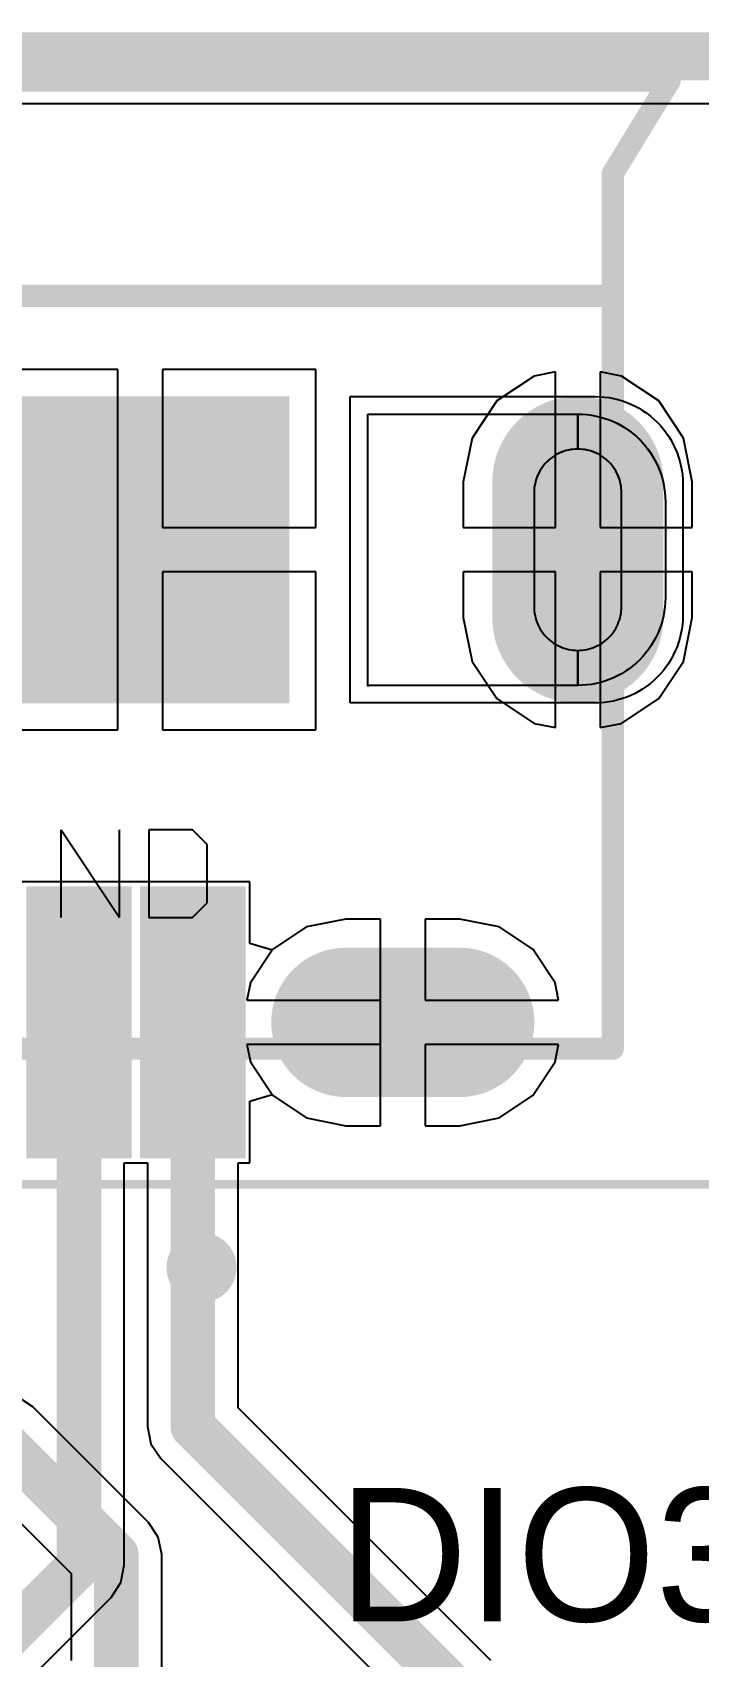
# Model space of a CAD drawing. Header units: millimetres. Extents: x 3.76 to 6.92, y 1.08 to 2.74.
# Drawn here: x 5.9041 to 6.0539, y 2.3751 to 2.7403 of the extents above; entities that cross this region are included whole.
import ezdxf

# ---------------------------------------------------------------- set-up
doc = ezdxf.new("R2010")
doc.units = ezdxf.units.MM
doc.header["$MEASUREMENT"] = 0
for name, color, linetype in [('BottomLayer', 5, 'Continuous'), ('BottomSolder', 6, 'Continuous'), ('KeepOutLayer', 6, 'Continuous'), ('Mechanical13', 56, 'Continuous'), ('Mechanical15', 56, 'Continuous'), ('MultiLayer', 9, 'Continuous'), ('PadHoleLayer', 156, 'Continuous'), ('TopLayer', 1, 'Continuous'), ('TopOverlay', 2, 'Continuous'), ('TopPaste', 8, 'Continuous'), ('TopSolder', 216, 'Continuous')]:
    doc.layers.add(name, color=color, linetype=linetype)

# ---------------------------------------------------------------- blocks, each defined once
blk = doc.blocks.new('AMPHENOL_10118194_0001LF_2')
at = {"layer": 'BottomLayer'}
for points, const_width in [([(-0.08563, 0.1063), (-0.11122, 0.1063)], 0.02559), ([(-0.1378, 0.01526), (-0.1378, -0.01526)], 0.03051)]:
    blk.add_lwpolyline(points, dxfattribs=dict(at, const_width=const_width))
for points, const_width in [([(-0.11762, 0.1063, 1), (-0.10482, 0.1063, 1)], 0.0128), ([(-0.09203, 0.1063, 1), (-0.07923, 0.1063, 1)], 0.0128), ([(-0.14542, 0.01526, 1), (-0.13017, 0.01526, 1)], 0.01526), ([(-0.14542, -0.01526, 1), (-0.13017, -0.01526, 1)], 0.01526)]:
    blk.add_lwpolyline(points, format="xyb", close=True, dxfattribs=dict(at, const_width=const_width))
at = {"layer": 'BottomSolder'}
for points, const_width in [([(-0.08563, 0.1063), (-0.11122, 0.1063)], 0.03359), ([(-0.1378, 0.01526), (-0.1378, -0.01526)], 0.03851)]:
    blk.add_lwpolyline(points, dxfattribs=dict(at, const_width=const_width))
for points, const_width in [([(-0.11962, 0.1063, 1), (-0.10282, 0.1063, 1)], 0.0168), ([(-0.09403, 0.1063, 1), (-0.07723, 0.1063, 1)], 0.0168), ([(-0.14742, 0.01526, 1), (-0.12817, 0.01526, 1)], 0.01926), ([(-0.14742, -0.01526, 1), (-0.12817, -0.01526, 1)], 0.01926)]:
    blk.add_lwpolyline(points, format="xyb", close=True, dxfattribs=dict(at, const_width=const_width))
at = {"layer": 'Mechanical13'}
for p, q in [((-0.05114, 0.08268), (-0.05442, 0.0794)), ((-0.0413, 0.08268), (-0.05114, 0.08268)), ((-0.0413, 0.063), (-0.0413, 0.08268)), ((-0.02162, 0.063), (-0.03474, 0.08268)), ((-0.03474, 0.08268), (-0.03474, 0.063)), ((-0.02162, 0.08268), (-0.02162, 0.063)), ((-0.05442, 0.0794), (-0.05442, 0.06628)), ((-0.05442, 0.06628), (-0.05114, 0.063)), ((-0.05114, 0.063), (-0.0413, 0.063))]:
    blk.add_line(p, q, dxfattribs=at)
for points, const_width in [([(-0.04921, 0.16142, 1), (-0.05709, 0.16142, 1)], 0.00787), ([(-0.05906, 0.16142, 1), (-0.05512, 0.16142, 1)], 0.00394), ([(-0.05118, 0.16142, 1), (-0.04724, 0.16142, 1)], 0.00394), ([(-0.14692, 0.1122, 1), (-0.14442, 0.1122, 1)], 0.0025), ([(-0.14692, 0.1122, 1), (-0.14442, 0.1122, 1)], 0.0025), ([(-0.14692, -0.05709, 1), (-0.14442, -0.05709, 1)], 0.0025), ([(-0.14692, -0.05709, 1), (-0.14442, -0.05709, 1)], 0.0025), ([(-0.14692, -0.05709, 1), (-0.14442, -0.05709, 1)], 0.0025), ([(-0.14692, -0.08465, 1), (-0.14442, -0.08465, 1)], 0.0025), ([(-0.14692, -0.08465, 1), (-0.14442, -0.08465, 1)], 0.0025), ([(-0.15971, -0.10551, 1), (-0.15721, -0.10551, 1)], 0.0025), ([(-0.15971, -0.10551, 1), (-0.15721, -0.10551, 1)], 0.0025)]:
    blk.add_lwpolyline(points, format="xyb", close=True, dxfattribs=dict(at, const_width=const_width))
at = {"layer": 'Mechanical13', "const_width": 0.005}
for points in [[(0.14567, 0.1122), (-0.14567, 0.1122)], [(-0.14567, 0.1122), (-0.14567, -0.05709)], [(-0.14567, -0.05709), (-0.14567, -0.08465)], [(0.14567, -0.05709), (-0.14567, -0.05709)], [(-0.14567, -0.08465), (-0.15846, -0.10551)], [(0.15846, -0.10551), (-0.15846, -0.10551)]]:
    blk.add_lwpolyline(points, dxfattribs=at)
at = {"layer": 'Mechanical15', "const_width": 0.00197}
for points in [[(0.16732, 0.14272), (-0.16732, 0.14272)], [(0.18602, -0.11535), (-0.18602, -0.11535)]]:
    blk.add_lwpolyline(points, dxfattribs=at)
at = {"layer": 'MultiLayer'}
for points, const_width in [([(-0.08563, 0.1063), (-0.11122, 0.1063)], 0.02559), ([(-0.1378, 0.01526), (-0.1378, -0.01526)], 0.03051)]:
    blk.add_lwpolyline(points, dxfattribs=dict(at, const_width=const_width))
for points, const_width in [([(-0.11762, 0.1063, 1), (-0.10482, 0.1063, 1)], 0.0128), ([(-0.09203, 0.1063, 1), (-0.07923, 0.1063, 1)], 0.0128), ([(-0.14542, 0.01526, 1), (-0.13017, 0.01526, 1)], 0.01526), ([(-0.14542, -0.01526, 1), (-0.13017, -0.01526, 1)], 0.01526)]:
    blk.add_lwpolyline(points, format="xyb", close=True, dxfattribs=dict(at, const_width=const_width))
at = {"layer": 'PadHoleLayer'}
for points, const_width in [([(-0.09523, 0.09818), (-0.10162, 0.09818, -1), (-0.10162, 0.11442), (-0.09523, 0.11442, -1)], 0.00541), ([(-0.13041, 0.01033), (-0.13041, -0.01033, -1), (-0.14518, -0.01033), (-0.14518, 0.01033, -1)], 0.00492)]:
    blk.add_lwpolyline(points, format="xyb", close=True, dxfattribs=dict(at, const_width=const_width))
at = {"layer": 'TopLayer'}
for p, q in [((-0.14485, 0.0292), (-0.14388, 0.02955)), ((-0.14388, 0.02955), (-0.14289, 0.02984)), ((-0.14289, 0.02984), (-0.14189, 0.03008)), ((-0.14189, 0.03008), (-0.14087, 0.03027)), ((-0.14087, 0.03027), (-0.13985, 0.0304)), ((-0.13985, 0.0304), (-0.13883, 0.03048)), ((-0.13883, 0.03048), (-0.1378, 0.03051)), ((-0.1378, 0.03051), (-0.09075, 0.03051)), ((-0.09075, 0.03051), (-0.09075, 0.03071)), ((-0.09075, 0.03071), (-0.09055, 0.03071)), ((-0.09055, 0.03071), (-0.09055, -0.03051)), ((-0.15097, 0.02546), (-0.15018, 0.02612)), ((-0.15018, 0.02612), (-0.14937, 0.02675)), ((-0.14937, 0.02675), (-0.14852, 0.02734)), ((-0.14852, 0.02734), (-0.14764, 0.02787)), ((-0.14764, 0.02787), (-0.14673, 0.02837)), ((-0.14673, 0.02837), (-0.1458, 0.02881)), ((-0.1458, 0.02881), (-0.14485, 0.0292)), ((-0.1543, 0.02155), (-0.15372, 0.0224)), ((-0.15372, 0.0224), (-0.15309, 0.02321)), ((-0.15309, 0.02321), (-0.15242, 0.024)), ((-0.15242, 0.024), (-0.15171, 0.02475)), ((-0.15171, 0.02475), (-0.15097, 0.02546)), ((-0.14132, 0.02198), (-0.1418, 0.02179)), ((-0.14084, 0.02216), (-0.14132, 0.02198)), ((-0.14034, 0.0223), (-0.14084, 0.02216)), ((-0.13984, 0.02242), (-0.14034, 0.0223)), ((-0.13933, 0.02252), (-0.13984, 0.02242)), ((-0.13882, 0.02258), (-0.13933, 0.02252)), ((-0.13831, 0.02262), (-0.13882, 0.02258)), ((-0.1378, 0.02264), (-0.13831, 0.02262)), ((-0.13728, 0.02262), (-0.1378, 0.02264)), ((-0.13677, 0.02258), (-0.13728, 0.02262)), ((-0.13626, 0.02252), (-0.13677, 0.02258)), ((-0.13575, 0.02242), (-0.13626, 0.02252)), ((-0.13525, 0.0223), (-0.13575, 0.02242)), ((-0.13475, 0.02216), (-0.13525, 0.0223)), ((-0.13427, 0.02198), (-0.13475, 0.02216)), ((-0.13379, 0.02179), (-0.13427, 0.02198)), ((-0.15617, 0.01788), (-0.15578, 0.01883)), ((-0.15578, 0.01883), (-0.15533, 0.01976)), ((-0.15533, 0.01976), (-0.15484, 0.02067)), ((-0.15484, 0.02067), (-0.1543, 0.02155)), ((-0.14576, 0.01858), (-0.14605, 0.01816)), ((-0.14544, 0.01899), (-0.14576, 0.01858)), ((-0.14511, 0.01938), (-0.14544, 0.01899)), ((-0.14475, 0.01976), (-0.14511, 0.01938)), ((-0.14438, 0.02011), (-0.14475, 0.01976)), ((-0.14399, 0.02044), (-0.14438, 0.02011)), ((-0.14358, 0.02076), (-0.14399, 0.02044)), ((-0.14316, 0.02105), (-0.14358, 0.02076)), ((-0.14272, 0.02132), (-0.14316, 0.02105)), ((-0.14226, 0.02157), (-0.14272, 0.02132)), ((-0.1418, 0.02179), (-0.14226, 0.02157)), ((-0.13333, 0.02157), (-0.13379, 0.02179)), ((-0.13287, 0.02132), (-0.13333, 0.02157)), ((-0.13243, 0.02105), (-0.13287, 0.02132)), ((-0.13201, 0.02076), (-0.13243, 0.02105)), ((-0.1316, 0.02044), (-0.13201, 0.02076)), ((-0.13121, 0.02011), (-0.1316, 0.02044)), ((-0.13084, 0.01976), (-0.13121, 0.02011)), ((-0.13048, 0.01938), (-0.13084, 0.01976)), ((-0.13015, 0.01899), (-0.13048, 0.01938)), ((-0.12983, 0.01858), (-0.13015, 0.01899)), ((-0.12954, 0.01816), (-0.12983, 0.01858)), ((-0.15724, 0.01391), (-0.15705, 0.01492)), ((-0.15705, 0.01492), (-0.15681, 0.01592)), ((-0.15681, 0.01592), (-0.15652, 0.01691)), ((-0.15652, 0.01691), (-0.15617, 0.01788)), ((-0.14742, 0.01484), (-0.14752, 0.01434)), ((-0.1473, 0.01534), (-0.14742, 0.01484)), ((-0.14716, 0.01584), (-0.1473, 0.01534)), ((-0.14698, 0.01632), (-0.14716, 0.01584)), ((-0.14679, 0.0168), (-0.14698, 0.01632)), ((-0.14657, 0.01726), (-0.14679, 0.0168)), ((-0.14632, 0.01772), (-0.14657, 0.01726)), ((-0.14605, 0.01816), (-0.14632, 0.01772)), ((-0.12927, 0.01772), (-0.12954, 0.01816)), ((-0.12903, 0.01726), (-0.12927, 0.01772)), ((-0.1288, 0.0168), (-0.12903, 0.01726)), ((-0.12861, 0.01632), (-0.1288, 0.0168)), ((-0.12843, 0.01584), (-0.12861, 0.01632)), ((-0.12829, 0.01534), (-0.12843, 0.01584)), ((-0.12817, 0.01484), (-0.12829, 0.01534)), ((-0.12807, 0.01434), (-0.12817, 0.01484)), ((-0.15748, 0.01083), (-0.15745, 0.01186)), ((-0.15745, 0.01186), (-0.15737, 0.01288)), ((-0.15737, 0.01288), (-0.15724, 0.01391)), ((-0.14762, 0.01331), (-0.14764, 0.0128)), ((-0.14764, 0.0128), (-0.14764, -0.0128)), ((-0.14758, 0.01382), (-0.14762, 0.01331)), ((-0.14752, 0.01434), (-0.14758, 0.01382)), ((-0.12801, 0.01382), (-0.12807, 0.01434)), ((-0.12797, 0.01331), (-0.12801, 0.01382)), ((-0.12795, 0.0128), (-0.12797, 0.01331)), ((-0.12795, 0.0124), (-0.12795, 0.0128)), ((-0.12795, -0.0124), (-0.12795, 0.0124)), ((-0.15748, -0.01083), (-0.15748, 0.01083)), ((-0.15745, -0.0119), (-0.15748, -0.01083)), ((-0.15737, -0.01293), (-0.15745, -0.0119)), ((-0.15724, -0.01395), (-0.15737, -0.01293)), ((-0.15705, -0.01496), (-0.15724, -0.01395)), ((-0.14764, -0.0128), (-0.14762, -0.01336)), ((-0.14762, -0.01336), (-0.14758, -0.01387)), ((-0.14758, -0.01387), (-0.14752, -0.01438)), ((-0.14752, -0.01438), (-0.14742, -0.01488)), ((-0.12817, -0.01488), (-0.12807, -0.01438)), ((-0.12807, -0.01438), (-0.12801, -0.01387)), ((-0.12801, -0.01387), (-0.12797, -0.01336)), ((-0.12797, -0.01336), (-0.12795, -0.0128)), ((-0.12795, -0.0128), (-0.12795, -0.0124)), ((-0.15681, -0.01596), (-0.15705, -0.01496)), ((-0.15652, -0.01694), (-0.15681, -0.01596)), ((-0.15618, -0.01791), (-0.15652, -0.01694)), ((-0.15578, -0.01886), (-0.15618, -0.01791)), ((-0.14742, -0.01488), (-0.1473, -0.01538)), ((-0.1473, -0.01538), (-0.14716, -0.01587)), ((-0.14716, -0.01587), (-0.14699, -0.01635)), ((-0.14699, -0.01635), (-0.14679, -0.01683)), ((-0.14679, -0.01683), (-0.14657, -0.01729)), ((-0.14657, -0.01729), (-0.14633, -0.01774)), ((-0.14633, -0.01774), (-0.14606, -0.01818)), ((-0.14606, -0.01818), (-0.14577, -0.0186)), ((-0.12982, -0.0186), (-0.12953, -0.01818)), ((-0.12953, -0.01818), (-0.12926, -0.01774)), ((-0.12926, -0.01774), (-0.12902, -0.01729)), ((-0.12902, -0.01729), (-0.1288, -0.01683)), ((-0.1288, -0.01683), (-0.1286, -0.01635)), ((-0.1286, -0.01635), (-0.12843, -0.01587)), ((-0.12843, -0.01587), (-0.12829, -0.01538)), ((-0.12829, -0.01538), (-0.12817, -0.01488)), ((-0.15534, -0.01979), (-0.15578, -0.01886)), ((-0.15485, -0.02069), (-0.15534, -0.01979)), ((-0.15431, -0.02157), (-0.15485, -0.02069)), ((-0.15373, -0.02242), (-0.15431, -0.02157)), ((-0.14577, -0.0186), (-0.14546, -0.01901)), ((-0.14546, -0.01901), (-0.14512, -0.0194)), ((-0.14512, -0.0194), (-0.14477, -0.01977)), ((-0.14477, -0.01977), (-0.1444, -0.02012)), ((-0.1444, -0.02012), (-0.14401, -0.02046)), ((-0.14401, -0.02046), (-0.1436, -0.02077)), ((-0.1436, -0.02077), (-0.14318, -0.02106)), ((-0.14318, -0.02106), (-0.14274, -0.02133)), ((-0.14274, -0.02133), (-0.14229, -0.02157)), ((-0.14229, -0.02157), (-0.14183, -0.02179)), ((-0.14183, -0.02179), (-0.14135, -0.02199)), ((-0.13424, -0.02199), (-0.13376, -0.02179)), ((-0.13376, -0.02179), (-0.1333, -0.02157)), ((-0.1333, -0.02157), (-0.13285, -0.02133)), ((-0.13285, -0.02133), (-0.13241, -0.02106)), ((-0.13241, -0.02106), (-0.13199, -0.02077)), ((-0.13199, -0.02077), (-0.13158, -0.02046)), ((-0.13158, -0.02046), (-0.13119, -0.02012)), ((-0.13119, -0.02012), (-0.13082, -0.01977)), ((-0.13082, -0.01977), (-0.13047, -0.0194)), ((-0.13047, -0.0194), (-0.13014, -0.01901)), ((-0.13014, -0.01901), (-0.12982, -0.0186)), ((-0.1531, -0.02323), (-0.15373, -0.02242)), ((-0.15244, -0.02402), (-0.1531, -0.02323)), ((-0.15173, -0.02476), (-0.15244, -0.02402)), ((-0.15098, -0.02547), (-0.15173, -0.02476)), ((-0.1502, -0.02614), (-0.15098, -0.02547)), ((-0.14135, -0.02199), (-0.14087, -0.02216)), ((-0.14087, -0.02216), (-0.14038, -0.0223)), ((-0.14038, -0.0223), (-0.13988, -0.02242)), ((-0.13988, -0.02242), (-0.13938, -0.02252)), ((-0.13938, -0.02252), (-0.13887, -0.02258)), ((-0.13887, -0.02258), (-0.13836, -0.02262)), ((-0.13836, -0.02262), (-0.13789, -0.02264)), ((-0.13789, -0.02264), (-0.13789, -0.03051)), ((-0.1377, -0.02264), (-0.13723, -0.02262)), ((-0.1377, -0.03051), (-0.1377, -0.02264)), ((-0.13723, -0.02262), (-0.13672, -0.02258)), ((-0.13672, -0.02258), (-0.13621, -0.02252)), ((-0.13621, -0.02252), (-0.13571, -0.02242)), ((-0.13571, -0.02242), (-0.13521, -0.0223)), ((-0.13521, -0.0223), (-0.13472, -0.02216)), ((-0.13472, -0.02216), (-0.13424, -0.02199)), ((-0.14939, -0.02676), (-0.1502, -0.02614)), ((-0.14854, -0.02734), (-0.14939, -0.02676)), ((-0.14766, -0.02788), (-0.14854, -0.02734)), ((-0.14676, -0.02837), (-0.14766, -0.02788)), ((-0.14583, -0.02881), (-0.14676, -0.02837)), ((-0.14488, -0.02921), (-0.14583, -0.02881)), ((-0.14391, -0.02955), (-0.14488, -0.02921)), ((-0.14293, -0.02984), (-0.14391, -0.02955)), ((-0.14193, -0.03008), (-0.14293, -0.02984)), ((-0.14092, -0.03027), (-0.14193, -0.03008)), ((-0.1399, -0.0304), (-0.14092, -0.03027)), ((-0.13887, -0.03049), (-0.1399, -0.0304)), ((-0.13789, -0.03051), (-0.13887, -0.03049)), ((-0.09055, -0.03051), (-0.1377, -0.03051))]:
    blk.add_line(p, q, dxfattribs=at)
for points, const_width in [([(-0.08563, 0.1063), (-0.11122, 0.1063)], 0.02559), ([(-0.1378, 0.01526), (-0.1378, -0.01526)], 0.03051)]:
    blk.add_lwpolyline(points, dxfattribs=dict(at, const_width=const_width))
for points, const_width in [([(-0.11762, 0.1063, 1), (-0.10482, 0.1063, 1)], 0.0128), ([(-0.09203, 0.1063, 1), (-0.07923, 0.1063, 1)], 0.0128), ([(-0.14542, 0.01526, 1), (-0.13017, 0.01526, 1)], 0.01526), ([(-0.14542, -0.01526, 1), (-0.13017, -0.01526, 1)], 0.01526)]:
    blk.add_lwpolyline(points, format="xyb", close=True, dxfattribs=dict(at, const_width=const_width))
for points in [[(-0.05906, 0.07972), (-0.04331, 0.07972), (-0.05906, 0.13287), (-0.04331, 0.13287)], [(-0.03346, 0.07972), (-0.01772, 0.07972), (-0.03346, 0.13287), (-0.01772, 0.13287)], [(-0.0689, -0.03051), (-0.00984, -0.03051), (-0.0689, 0.03051), (-0.00984, 0.03051)]]:
    blk.add_solid(points, dxfattribs=at)
at = {"layer": 'TopOverlay'}
for points, const_width in [([(-0.04921, 0.16142, 1), (-0.05709, 0.16142, 1)], 0.00787), ([(-0.05906, 0.16142, 1), (-0.05512, 0.16142, 1)], 0.00394), ([(-0.05118, 0.16142, 1), (-0.04724, 0.16142, 1)], 0.00394), ([(-0.14692, 0.1122, 1), (-0.14442, 0.1122, 1)], 0.0025), ([(-0.14692, 0.1122, 1), (-0.14442, 0.1122, 1)], 0.0025), ([(-0.13983, 0.1122, 1), (-0.13733, 0.1122, 1)], 0.0025), ([(-0.14692, 0.04311, 1), (-0.14442, 0.04311, 1)], 0.0025), ([(-0.14692, -0.04646, 1), (-0.14442, -0.04646, 1)], 0.0025), ([(-0.14692, -0.05709, 1), (-0.14442, -0.05709, 1)], 0.0025), ([(-0.14692, -0.05709, 1), (-0.14442, -0.05709, 1)], 0.0025)]:
    blk.add_lwpolyline(points, format="xyb", close=True, dxfattribs=dict(at, const_width=const_width))
at = {"layer": 'TopOverlay', "const_width": 0.005}
for points in [[(-0.13858, 0.1122), (-0.14567, 0.1122)], [(-0.14567, 0.1122), (-0.14567, 0.04311)], [(-0.14567, -0.04646), (-0.14567, -0.05709)], [(0.14567, -0.05709), (-0.14567, -0.05709)]]:
    blk.add_lwpolyline(points, dxfattribs=at)
at = {"layer": 'TopPaste'}
for p, q in [((-0.14485, 0.0292), (-0.14388, 0.02955)), ((-0.14388, 0.02955), (-0.14289, 0.02984)), ((-0.14289, 0.02984), (-0.14189, 0.03008)), ((-0.14189, 0.03008), (-0.14087, 0.03027)), ((-0.14087, 0.03027), (-0.13985, 0.0304)), ((-0.13985, 0.0304), (-0.13883, 0.03048)), ((-0.13883, 0.03048), (-0.1378, 0.03051)), ((-0.1378, 0.03051), (-0.1378, 0.02264)), ((-0.1378, 0.02264), (-0.1378, 0.03051)), ((-0.1378, 0.03051), (-0.09055, 0.03051)), ((-0.09055, 0.03051), (-0.09055, -0.03051)), ((-0.15097, 0.02546), (-0.15018, 0.02612)), ((-0.15018, 0.02612), (-0.14937, 0.02675)), ((-0.14937, 0.02675), (-0.14852, 0.02734)), ((-0.14852, 0.02734), (-0.14764, 0.02787)), ((-0.14764, 0.02787), (-0.14673, 0.02837)), ((-0.14673, 0.02837), (-0.1458, 0.02881)), ((-0.1458, 0.02881), (-0.14485, 0.0292)), ((-0.1543, 0.02155), (-0.15372, 0.0224)), ((-0.15372, 0.0224), (-0.15309, 0.02321)), ((-0.15309, 0.02321), (-0.15242, 0.024)), ((-0.15242, 0.024), (-0.15171, 0.02475)), ((-0.15171, 0.02475), (-0.15097, 0.02546)), ((-0.14132, 0.02198), (-0.1418, 0.02179)), ((-0.14084, 0.02216), (-0.14132, 0.02198)), ((-0.14034, 0.0223), (-0.14084, 0.02216)), ((-0.13984, 0.02242), (-0.14034, 0.0223)), ((-0.13933, 0.02252), (-0.13984, 0.02242)), ((-0.13882, 0.02258), (-0.13933, 0.02252)), ((-0.13831, 0.02262), (-0.13882, 0.02258)), ((-0.1378, 0.02264), (-0.13831, 0.02262)), ((-0.13728, 0.02262), (-0.1378, 0.02264)), ((-0.13677, 0.02258), (-0.13728, 0.02262)), ((-0.13626, 0.02252), (-0.13677, 0.02258)), ((-0.13575, 0.02242), (-0.13626, 0.02252)), ((-0.13525, 0.0223), (-0.13575, 0.02242)), ((-0.13475, 0.02216), (-0.13525, 0.0223)), ((-0.13427, 0.02198), (-0.13475, 0.02216)), ((-0.13379, 0.02179), (-0.13427, 0.02198)), ((-0.15617, 0.01788), (-0.15578, 0.01883)), ((-0.15578, 0.01883), (-0.15533, 0.01976)), ((-0.15533, 0.01976), (-0.15484, 0.02067)), ((-0.15484, 0.02067), (-0.1543, 0.02155)), ((-0.14576, 0.01858), (-0.14605, 0.01816)), ((-0.14544, 0.01899), (-0.14576, 0.01858)), ((-0.14511, 0.01938), (-0.14544, 0.01899)), ((-0.14475, 0.01976), (-0.14511, 0.01938)), ((-0.14438, 0.02011), (-0.14475, 0.01976)), ((-0.14399, 0.02044), (-0.14438, 0.02011)), ((-0.14358, 0.02076), (-0.14399, 0.02044)), ((-0.14316, 0.02105), (-0.14358, 0.02076)), ((-0.14272, 0.02132), (-0.14316, 0.02105)), ((-0.14226, 0.02157), (-0.14272, 0.02132)), ((-0.1418, 0.02179), (-0.14226, 0.02157)), ((-0.13333, 0.02157), (-0.13379, 0.02179)), ((-0.13287, 0.02132), (-0.13333, 0.02157)), ((-0.13243, 0.02105), (-0.13287, 0.02132)), ((-0.13201, 0.02076), (-0.13243, 0.02105)), ((-0.1316, 0.02044), (-0.13201, 0.02076)), ((-0.13121, 0.02011), (-0.1316, 0.02044)), ((-0.13084, 0.01976), (-0.13121, 0.02011)), ((-0.13048, 0.01938), (-0.13084, 0.01976)), ((-0.13015, 0.01899), (-0.13048, 0.01938)), ((-0.12983, 0.01858), (-0.13015, 0.01899)), ((-0.12954, 0.01816), (-0.12983, 0.01858)), ((-0.15724, 0.01391), (-0.15705, 0.01492)), ((-0.15705, 0.01492), (-0.15681, 0.01592)), ((-0.15681, 0.01592), (-0.15652, 0.01691)), ((-0.15652, 0.01691), (-0.15617, 0.01788)), ((-0.14742, 0.01484), (-0.14752, 0.01434)), ((-0.1473, 0.01534), (-0.14742, 0.01484)), ((-0.14716, 0.01584), (-0.1473, 0.01534)), ((-0.14698, 0.01632), (-0.14716, 0.01584)), ((-0.14679, 0.0168), (-0.14698, 0.01632)), ((-0.14657, 0.01726), (-0.14679, 0.0168)), ((-0.14632, 0.01772), (-0.14657, 0.01726)), ((-0.14605, 0.01816), (-0.14632, 0.01772)), ((-0.12927, 0.01772), (-0.12954, 0.01816)), ((-0.12903, 0.01726), (-0.12927, 0.01772)), ((-0.1288, 0.0168), (-0.12903, 0.01726)), ((-0.12861, 0.01632), (-0.1288, 0.0168)), ((-0.12843, 0.01584), (-0.12861, 0.01632)), ((-0.12829, 0.01534), (-0.12843, 0.01584)), ((-0.12817, 0.01484), (-0.12829, 0.01534)), ((-0.12807, 0.01434), (-0.12817, 0.01484)), ((-0.15748, 0.01083), (-0.15745, 0.01186)), ((-0.15745, 0.01186), (-0.15737, 0.01288)), ((-0.15737, 0.01288), (-0.15724, 0.01391)), ((-0.14762, 0.01331), (-0.14764, 0.0128)), ((-0.14764, 0.0128), (-0.14764, -0.0128)), ((-0.14758, 0.01382), (-0.14762, 0.01331)), ((-0.14752, 0.01434), (-0.14758, 0.01382)), ((-0.12801, 0.01382), (-0.12807, 0.01434)), ((-0.12797, 0.01331), (-0.12801, 0.01382)), ((-0.12795, 0.0128), (-0.12797, 0.01331)), ((-0.12795, -0.0128), (-0.12795, 0.0128)), ((-0.15748, -0.01083), (-0.15748, 0.01083)), ((-0.15745, -0.01186), (-0.15748, -0.01083)), ((-0.15737, -0.01288), (-0.15745, -0.01186)), ((-0.15724, -0.01391), (-0.15737, -0.01288)), ((-0.15705, -0.01492), (-0.15724, -0.01391)), ((-0.14764, -0.0128), (-0.14762, -0.01331)), ((-0.14762, -0.01331), (-0.14758, -0.01382)), ((-0.14758, -0.01382), (-0.14752, -0.01434)), ((-0.14752, -0.01434), (-0.14742, -0.01484)), ((-0.12817, -0.01484), (-0.12807, -0.01434)), ((-0.12807, -0.01434), (-0.12801, -0.01382)), ((-0.12801, -0.01382), (-0.12797, -0.01331)), ((-0.12797, -0.01331), (-0.12795, -0.0128)), ((-0.15681, -0.01592), (-0.15705, -0.01492)), ((-0.15652, -0.01691), (-0.15681, -0.01592)), ((-0.15617, -0.01788), (-0.15652, -0.01691)), ((-0.15578, -0.01883), (-0.15617, -0.01788)), ((-0.14742, -0.01484), (-0.1473, -0.01534)), ((-0.1473, -0.01534), (-0.14716, -0.01584)), ((-0.14716, -0.01584), (-0.14698, -0.01632)), ((-0.14698, -0.01632), (-0.14679, -0.0168)), ((-0.14679, -0.0168), (-0.14657, -0.01726)), ((-0.14657, -0.01726), (-0.14632, -0.01772)), ((-0.14632, -0.01772), (-0.14605, -0.01816)), ((-0.14605, -0.01816), (-0.14576, -0.01858)), ((-0.12983, -0.01858), (-0.12954, -0.01816)), ((-0.12954, -0.01816), (-0.12927, -0.01772)), ((-0.12927, -0.01772), (-0.12903, -0.01726)), ((-0.12903, -0.01726), (-0.1288, -0.0168)), ((-0.1288, -0.0168), (-0.12861, -0.01632)), ((-0.12861, -0.01632), (-0.12843, -0.01584)), ((-0.12843, -0.01584), (-0.12829, -0.01534)), ((-0.12829, -0.01534), (-0.12817, -0.01484)), ((-0.15533, -0.01976), (-0.15578, -0.01883)), ((-0.15484, -0.02067), (-0.15533, -0.01976)), ((-0.1543, -0.02155), (-0.15484, -0.02067)), ((-0.15372, -0.0224), (-0.1543, -0.02155)), ((-0.14576, -0.01858), (-0.14544, -0.01899)), ((-0.14544, -0.01899), (-0.14511, -0.01938)), ((-0.14511, -0.01938), (-0.14475, -0.01976)), ((-0.14475, -0.01976), (-0.14438, -0.02011)), ((-0.14438, -0.02011), (-0.14399, -0.02044)), ((-0.14399, -0.02044), (-0.14358, -0.02076)), ((-0.14358, -0.02076), (-0.14316, -0.02105)), ((-0.14316, -0.02105), (-0.14272, -0.02132)), ((-0.14272, -0.02132), (-0.14226, -0.02157)), ((-0.14226, -0.02157), (-0.1418, -0.02179)), ((-0.1418, -0.02179), (-0.14132, -0.02198)), ((-0.13427, -0.02198), (-0.13379, -0.02179)), ((-0.13379, -0.02179), (-0.13333, -0.02157)), ((-0.13333, -0.02157), (-0.13287, -0.02132)), ((-0.13287, -0.02132), (-0.13243, -0.02105)), ((-0.13243, -0.02105), (-0.13201, -0.02076)), ((-0.13201, -0.02076), (-0.1316, -0.02044)), ((-0.1316, -0.02044), (-0.13121, -0.02011)), ((-0.13121, -0.02011), (-0.13084, -0.01976)), ((-0.13084, -0.01976), (-0.13048, -0.01938)), ((-0.13048, -0.01938), (-0.13015, -0.01899)), ((-0.13015, -0.01899), (-0.12983, -0.01858)), ((-0.15309, -0.02321), (-0.15372, -0.0224)), ((-0.15242, -0.024), (-0.15309, -0.02321)), ((-0.15171, -0.02475), (-0.15242, -0.024)), ((-0.15097, -0.02546), (-0.15171, -0.02475)), ((-0.15018, -0.02612), (-0.15097, -0.02546)), ((-0.14132, -0.02198), (-0.14084, -0.02216)), ((-0.14084, -0.02216), (-0.14034, -0.0223)), ((-0.14034, -0.0223), (-0.13984, -0.02242)), ((-0.13984, -0.02242), (-0.13933, -0.02252)), ((-0.13933, -0.02252), (-0.13882, -0.02258)), ((-0.13882, -0.02258), (-0.13831, -0.02262)), ((-0.13831, -0.02262), (-0.1378, -0.02264)), ((-0.1378, -0.02264), (-0.13728, -0.02262)), ((-0.1378, -0.02264), (-0.1378, -0.03051)), ((-0.1378, -0.03051), (-0.1378, -0.02264)), ((-0.13728, -0.02262), (-0.13677, -0.02258)), ((-0.13677, -0.02258), (-0.13626, -0.02252)), ((-0.13626, -0.02252), (-0.13575, -0.02242)), ((-0.13575, -0.02242), (-0.13525, -0.0223)), ((-0.13525, -0.0223), (-0.13475, -0.02216)), ((-0.13475, -0.02216), (-0.13427, -0.02198)), ((-0.14937, -0.02675), (-0.15018, -0.02612)), ((-0.14852, -0.02734), (-0.14937, -0.02675)), ((-0.14764, -0.02787), (-0.14852, -0.02734)), ((-0.14673, -0.02837), (-0.14764, -0.02787)), ((-0.1458, -0.02881), (-0.14673, -0.02837)), ((-0.14485, -0.0292), (-0.1458, -0.02881)), ((-0.14388, -0.02955), (-0.14485, -0.0292)), ((-0.14289, -0.02984), (-0.14388, -0.02955)), ((-0.14189, -0.03008), (-0.14289, -0.02984)), ((-0.14087, -0.03027), (-0.14189, -0.03008)), ((-0.13985, -0.0304), (-0.14087, -0.03027)), ((-0.13883, -0.03048), (-0.13985, -0.0304)), ((-0.1378, -0.03051), (-0.13883, -0.03048)), ((-0.09055, -0.03051), (-0.1378, -0.03051))]:
    blk.add_line(p, q, dxfattribs=at)
at = {"layer": 'TopPaste', "const_width": 0.0000039}
blk.add_lwpolyline([(-0.1378, 0.03032), (-0.1378, 0.02362)], dxfattribs=at)
at = {"layer": 'TopPaste', "const_width": 0.0000019}
for points in [[(-0.1378, 0.03032, 1), (-0.13779, 0.03032, 1)], [(-0.1378, 0.02362, 1), (-0.13779, 0.02362, 1)]]:
    blk.add_lwpolyline(points, format="xyb", close=True, dxfattribs=at)
at = {"layer": 'TopPaste'}
for points in [[(-0.05906, 0.07972), (-0.04331, 0.07972), (-0.05906, 0.13287), (-0.04331, 0.13287)], [(-0.03346, 0.07972), (-0.01772, 0.07972), (-0.03346, 0.13287), (-0.01772, 0.13287)], [(-0.0689, -0.03051), (-0.00984, -0.03051), (-0.0689, 0.03051), (-0.00984, 0.03051)]]:
    blk.add_solid(points, dxfattribs=at)
at = {"layer": 'TopSolder'}
for p, q in [((-0.14974, 0.03275), (-0.14879, 0.03314)), ((-0.14879, 0.03314), (-0.14782, 0.03349)), ((-0.14782, 0.03349), (-0.14683, 0.03378)), ((-0.14683, 0.03378), (-0.14583, 0.03402)), ((-0.14583, 0.03402), (-0.14481, 0.03421)), ((-0.14481, 0.03421), (-0.14379, 0.03434)), ((-0.14379, 0.03434), (-0.14276, 0.03442)), ((-0.14276, 0.03442), (-0.14173, 0.03445)), ((-0.14173, 0.03445), (-0.08661, 0.03445)), ((-0.08661, 0.03445), (-0.08661, -0.03445)), ((-0.15565, 0.02868), (-0.1549, 0.02939)), ((-0.1549, 0.02939), (-0.15412, 0.03006)), ((-0.15412, 0.03006), (-0.1533, 0.03069)), ((-0.1533, 0.03069), (-0.15245, 0.03127)), ((-0.15245, 0.03127), (-0.15157, 0.03181)), ((-0.15157, 0.03181), (-0.15067, 0.0323)), ((-0.15067, 0.0323), (-0.14974, 0.03275)), ((-0.15824, 0.02549), (-0.15766, 0.02633)), ((-0.15766, 0.02633), (-0.15703, 0.02715)), ((-0.15703, 0.02715), (-0.15636, 0.02794)), ((-0.15636, 0.02794), (-0.15565, 0.02868)), ((-0.16011, 0.02182), (-0.15972, 0.02277)), ((-0.15972, 0.02277), (-0.15927, 0.0237)), ((-0.15927, 0.0237), (-0.15878, 0.02461)), ((-0.15878, 0.02461), (-0.15824, 0.02549)), ((-0.16118, 0.01784), (-0.16099, 0.01886)), ((-0.16099, 0.01886), (-0.16075, 0.01986)), ((-0.16075, 0.01986), (-0.16045, 0.02085)), ((-0.16045, 0.02085), (-0.16011, 0.02182)), ((-0.16142, 0.01476), (-0.16139, 0.01579)), ((-0.16142, -0.01476), (-0.16142, 0.01476)), ((-0.16139, 0.01579), (-0.16131, 0.01682)), ((-0.16131, 0.01682), (-0.16118, 0.01784)), ((-0.16139, -0.01579), (-0.16142, -0.01476)), ((-0.16131, -0.01682), (-0.16139, -0.01579)), ((-0.16118, -0.01784), (-0.16131, -0.01682)), ((-0.16099, -0.01886), (-0.16118, -0.01784)), ((-0.16075, -0.01986), (-0.16099, -0.01886)), ((-0.16045, -0.02085), (-0.16075, -0.01986)), ((-0.16011, -0.02182), (-0.16045, -0.02085)), ((-0.15972, -0.02277), (-0.16011, -0.02182)), ((-0.15927, -0.0237), (-0.15972, -0.02277)), ((-0.15878, -0.02461), (-0.15927, -0.0237)), ((-0.15824, -0.02549), (-0.15878, -0.02461)), ((-0.15766, -0.02633), (-0.15824, -0.02549)), ((-0.15703, -0.02715), (-0.15766, -0.02633)), ((-0.15636, -0.02794), (-0.15703, -0.02715)), ((-0.15565, -0.02868), (-0.15636, -0.02794)), ((-0.1549, -0.02939), (-0.15565, -0.02868)), ((-0.15412, -0.03006), (-0.1549, -0.02939)), ((-0.1533, -0.03069), (-0.15412, -0.03006)), ((-0.15245, -0.03127), (-0.1533, -0.03069)), ((-0.15157, -0.03181), (-0.15245, -0.03127)), ((-0.15067, -0.0323), (-0.15157, -0.03181)), ((-0.14974, -0.03275), (-0.15067, -0.0323)), ((-0.14879, -0.03314), (-0.14974, -0.03275)), ((-0.14782, -0.03349), (-0.14879, -0.03314)), ((-0.14683, -0.03378), (-0.14782, -0.03349)), ((-0.14583, -0.03402), (-0.14683, -0.03378)), ((-0.14481, -0.03421), (-0.14583, -0.03402)), ((-0.14379, -0.03434), (-0.14481, -0.03421)), ((-0.14276, -0.03442), (-0.14379, -0.03434)), ((-0.14173, -0.03445), (-0.14276, -0.03442)), ((-0.08661, -0.03445), (-0.14173, -0.03445))]:
    blk.add_line(p, q, dxfattribs=at)
for points, const_width in [([(-0.08563, 0.1063), (-0.11122, 0.1063)], 0.03359), ([(-0.1378, 0.01526), (-0.1378, -0.01526)], 0.03851)]:
    blk.add_lwpolyline(points, dxfattribs=dict(at, const_width=const_width))
for points, const_width in [([(-0.11962, 0.1063, 1), (-0.10282, 0.1063, 1)], 0.0168), ([(-0.09403, 0.1063, 1), (-0.07723, 0.1063, 1)], 0.0168), ([(-0.14742, 0.01526, 1), (-0.12817, 0.01526, 1)], 0.01926), ([(-0.14742, -0.01526, 1), (-0.12817, -0.01526, 1)], 0.01926)]:
    blk.add_lwpolyline(points, format="xyb", close=True, dxfattribs=dict(at, const_width=const_width))
for points in [[(-0.06306, 0.07572), (-0.03931, 0.07572), (-0.06306, 0.13687), (-0.03931, 0.13687)], [(-0.03746, 0.07572), (-0.01372, 0.07572), (-0.03746, 0.13687), (-0.01372, 0.13687)], [(-0.0729, -0.03451), (-0.00584, -0.03451), (-0.0729, 0.03451), (-0.00584, 0.03451)]]:
    blk.add_solid(points, dxfattribs=at)

msp = doc.modelspace()

# ---------------------------------------------------------------- linework, layer by layer
at = {"layer": 'BottomLayer'}
for p, q in [((5.684, 2.72435), (6.90241, 2.72435)), ((6.01694, 2.66305), (6.00859, 2.65746)), ((6.0218, 2.66401), (6.01694, 2.66305)), ((6.0218, 2.629), (6.0218, 2.66401)), ((6.03665, 2.66305), (6.0318, 2.66401)), ((6.0318, 2.66401), (6.0318, 2.629)), ((6.045, 2.65746), (6.03665, 2.66305)), ((6.00859, 2.65746), (6.003, 2.64911)), ((6.05059, 2.64911), (6.045, 2.65746)), ((6.003, 2.64911), (6.00104, 2.63926)), ((6.05255, 2.63926), (6.05059, 2.64911)), ((6.00104, 2.63926), (6.00104, 2.629)), ((6.05255, 2.629), (6.05255, 2.63926)), ((6.00104, 2.629), (6.0218, 2.629)), ((6.0318, 2.629), (6.05255, 2.629)), ((6.0218, 2.619), (6.00104, 2.619)), ((6.00104, 2.619), (6.00104, 2.60874)), ((6.0218, 2.58399), (6.0218, 2.619)), ((6.05255, 2.619), (6.0318, 2.619)), ((6.0318, 2.619), (6.0318, 2.58399)), ((6.05255, 2.60874), (6.05255, 2.619)), ((6.00104, 2.60874), (6.003, 2.59889)), ((6.05059, 2.59889), (6.05255, 2.60874)), ((6.003, 2.59889), (6.00859, 2.59054)), ((6.045, 2.59054), (6.05059, 2.59889)), ((6.00859, 2.59054), (6.01694, 2.58495)), ((6.03665, 2.58495), (6.045, 2.59054)), ((6.01694, 2.58495), (6.0218, 2.58399)), ((6.0318, 2.58399), (6.03665, 2.58495)), ((5.96574, 2.53917), (5.9582, 2.53414)), ((5.97463, 2.54094), (5.96574, 2.53917)), ((5.98243, 2.54094), (5.97463, 2.54094)), ((5.98243, 2.5227), (5.98243, 2.54094)), ((6.00022, 2.54094), (5.99243, 2.54094)), ((5.99243, 2.54094), (5.99243, 2.5227)), ((6.00911, 2.53917), (6.00022, 2.54094)), ((6.01665, 2.53414), (6.00911, 2.53917)), ((5.9582, 2.53414), (5.95316, 2.5266)), ((6.02169, 2.5266), (6.01665, 2.53414)), ((5.95316, 2.5266), (5.95238, 2.5227)), ((6.02247, 2.5227), (6.02169, 2.5266)), ((5.95238, 2.5227), (5.98243, 2.5227)), ((5.99243, 2.5227), (6.02247, 2.5227)), ((5.98243, 2.5127), (5.95238, 2.5127)), ((5.95238, 2.5127), (5.95316, 2.50881)), ((5.98243, 2.49446), (5.98243, 2.5127)), ((6.02247, 2.5127), (5.99243, 2.5127)), ((5.99243, 2.5127), (5.99243, 2.49446)), ((6.02169, 2.50881), (6.02247, 2.5127)), ((5.95316, 2.50881), (5.9582, 2.50127)), ((6.01665, 2.50127), (6.02169, 2.50881)), ((5.9582, 2.50127), (5.96574, 2.49623)), ((6.00911, 2.49623), (6.01665, 2.50127)), ((5.96574, 2.49623), (5.97463, 2.49446)), ((6.00022, 2.49446), (6.00911, 2.49623)), ((5.97463, 2.49446), (5.98243, 2.49446)), ((5.99243, 2.49446), (6.00022, 2.49446)), ((5.90421, 2.43121), (5.9009, 2.43342)), ((5.93021, 2.40521), (5.90421, 2.43121)), ((5.89278, 2.4138), (5.9128, 2.39378)), ((5.93242, 2.4019), (5.93021, 2.40521)), ((5.9332, 2.398), (5.93242, 2.4019)), ((5.9332, 2.37), (5.9332, 2.398)), ((5.9128, 2.39378), (5.9128, 2.37422))]:
    msp.add_line(p, q, dxfattribs=at)
at = {"layer": 'BottomLayer', "const_width": 0.01}
for points in [[(5.897, 2.424), (5.923, 2.398)], [(5.923, 2.37), (5.923, 2.398)]]:
    msp.add_lwpolyline(points, dxfattribs=at)
at = {"layer": 'BottomLayer', "const_width": 0.005}
msp.add_lwpolyline([(5.9205, 2.398, 1), (5.9255, 2.398, 1)], format="xyb", close=True, dxfattribs=at)
msp.add_lwpolyline([(5.9205, 2.398, 1), (5.9255, 2.398, 1)], format="xyb", close=True, dxfattribs=at)
at = {"layer": 'KeepOutLayer', "const_width": 0.01}
msp.add_lwpolyline([(3.763, 2.73454), (6.91261, 2.73454)], dxfattribs=at)
at = {"layer": 'TopLayer'}
for p, q in [((5.684, 2.72435), (6.90241, 2.72435)), ((5.92337, 2.66451), (5.85463, 2.66451)), ((5.92337, 2.624), (5.92337, 2.66451)), ((5.9679, 2.66451), (5.93337, 2.66451)), ((5.93337, 2.66451), (5.93337, 2.629)), ((5.9679, 2.629), (5.9679, 2.66451)), ((6.01694, 2.66305), (6.00859, 2.65746)), ((6.0218, 2.66401), (6.01694, 2.66305)), ((6.0218, 2.629), (6.0218, 2.66401)), ((6.03665, 2.66305), (6.0318, 2.66401)), ((6.0318, 2.66401), (6.0318, 2.629)), ((6.045, 2.65746), (6.03665, 2.66305)), ((6.00859, 2.65746), (6.003, 2.64911)), ((6.05059, 2.64911), (6.045, 2.65746)), ((6.003, 2.64911), (6.00104, 2.63926)), ((6.05255, 2.63926), (6.05059, 2.64911)), ((6.00104, 2.63926), (6.00104, 2.629)), ((6.05255, 2.629), (6.05255, 2.63926)), ((5.93337, 2.629), (5.9679, 2.629)), ((6.00104, 2.629), (6.0218, 2.629)), ((6.0318, 2.629), (6.05255, 2.629)), ((5.92337, 2.58349), (5.92337, 2.624)), ((5.9679, 2.619), (5.93337, 2.619)), ((5.93337, 2.619), (5.93337, 2.58349)), ((5.9679, 2.58349), (5.9679, 2.619)), ((6.0218, 2.619), (6.00104, 2.619)), ((6.00104, 2.619), (6.00104, 2.60874)), ((6.0218, 2.58399), (6.0218, 2.619)), ((6.05255, 2.619), (6.0318, 2.619)), ((6.0318, 2.619), (6.0318, 2.58399)), ((6.05255, 2.60874), (6.05255, 2.619)), ((6.00104, 2.60874), (6.003, 2.59889)), ((6.05059, 2.59889), (6.05255, 2.60874)), ((6.003, 2.59889), (6.00859, 2.59054)), ((6.045, 2.59054), (6.05059, 2.59889)), ((6.00859, 2.59054), (6.01694, 2.58495)), ((6.03665, 2.58495), (6.045, 2.59054)), ((5.85463, 2.58349), (5.92337, 2.58349)), ((5.93337, 2.58349), (5.9679, 2.58349)), ((6.01694, 2.58495), (6.0218, 2.58399)), ((6.0318, 2.58399), (6.03665, 2.58495)), ((5.95306, 2.54928), (5.85569, 2.54928)), ((5.95306, 2.53544), (5.95306, 2.54928)), ((5.96574, 2.53917), (5.9582, 2.53414)), ((5.97463, 2.54094), (5.96574, 2.53917)), ((5.98243, 2.54094), (5.97463, 2.54094)), ((5.98243, 2.5177), (5.98243, 2.54094)), ((6.00022, 2.54094), (5.99243, 2.54094)), ((5.99243, 2.54094), (5.99243, 2.5227)), ((6.00911, 2.53917), (6.00022, 2.54094)), ((6.01665, 2.53414), (6.00911, 2.53917)), ((5.95806, 2.53393), (5.95306, 2.53544)), ((5.9582, 2.53414), (5.95806, 2.53393)), ((6.02169, 2.5266), (6.01665, 2.53414)), ((6.02247, 2.5227), (6.02169, 2.5266)), ((5.99243, 2.5227), (6.02247, 2.5227)), ((5.98243, 2.49446), (5.98243, 2.5177)), ((6.02247, 2.5127), (5.99243, 2.5127)), ((5.99243, 2.5127), (5.99243, 2.49446)), ((6.02169, 2.50881), (6.02247, 2.5127)), ((6.01665, 2.50127), (6.02169, 2.50881)), ((5.95306, 2.49996), (5.95806, 2.50148)), ((5.95306, 2.48613), (5.95306, 2.49996)), ((5.95806, 2.50148), (5.9582, 2.50127)), ((5.9582, 2.50127), (5.96574, 2.49623)), ((6.00911, 2.49623), (6.01665, 2.50127)), ((5.96574, 2.49623), (5.97463, 2.49446)), ((6.00022, 2.49446), (6.00911, 2.49623)), ((5.97463, 2.49446), (5.98243, 2.49446)), ((5.99243, 2.49446), (6.00022, 2.49446)), ((5.92479, 2.39559), (5.92479, 2.48613)), ((5.92479, 2.48613), (5.92999, 2.48613)), ((5.92999, 2.48613), (5.92999, 2.42682)), ((5.95038, 2.43104), (5.95038, 2.48613)), ((5.95038, 2.48613), (5.95306, 2.48613)), ((6.00721, 2.37421), (5.95038, 2.43104)), ((5.92999, 2.42682), (5.93076, 2.42292)), ((5.93076, 2.42292), (5.93297, 2.41961)), ((5.93297, 2.41961), (5.9898, 2.36278)), ((5.92401, 2.39169), (5.92479, 2.39559)), ((5.9218, 2.38838), (5.92401, 2.39169)), ((5.89121, 2.35779), (5.9218, 2.38838))]:
    msp.add_line(p, q, dxfattribs=at)
at = {"layer": 'TopLayer', "const_width": 0.01}
for points in [[(5.91459, 2.39559), (5.91459, 2.5177)], [(5.94018, 2.42682), (5.94018, 2.5177)], [(5.94018, 2.42682), (6, 2.367)], [(5.884, 2.365), (5.91459, 2.39559)]]:
    msp.add_lwpolyline(points, dxfattribs=at)
at = {"layer": 'TopLayer', "const_width": 0.005}
for points in [[(5.91209, 2.5177, 1), (5.91709, 2.5177, 1)], [(5.93768, 2.5177, 1), (5.94268, 2.5177, 1)], [(5.93768, 2.42682, 1), (5.94268, 2.42682, 1)], [(5.93768, 2.42682, 1), (5.94268, 2.42682, 1)], [(5.91209, 2.39559, 1), (5.91709, 2.39559, 1)], [(5.91209, 2.39559, 1), (5.91709, 2.39559, 1)]]:
    msp.add_lwpolyline(points, format="xyb", close=True, dxfattribs=at)

# ---------------------------------------------------------------- block references
at = {"rotation": 180}
msp.add_blockref('AMPHENOL_10118194_0001LF_2', (5.889, 2.624), dxfattribs=at)

# ---------------------------------------------------------------- texts
at = {"layer": 'TopOverlay'}
msp.add_text('DIO3', height=0.03, dxfattribs=at).set_placement((5.973, 2.383))

doc.saveas('drawing.dxf')
